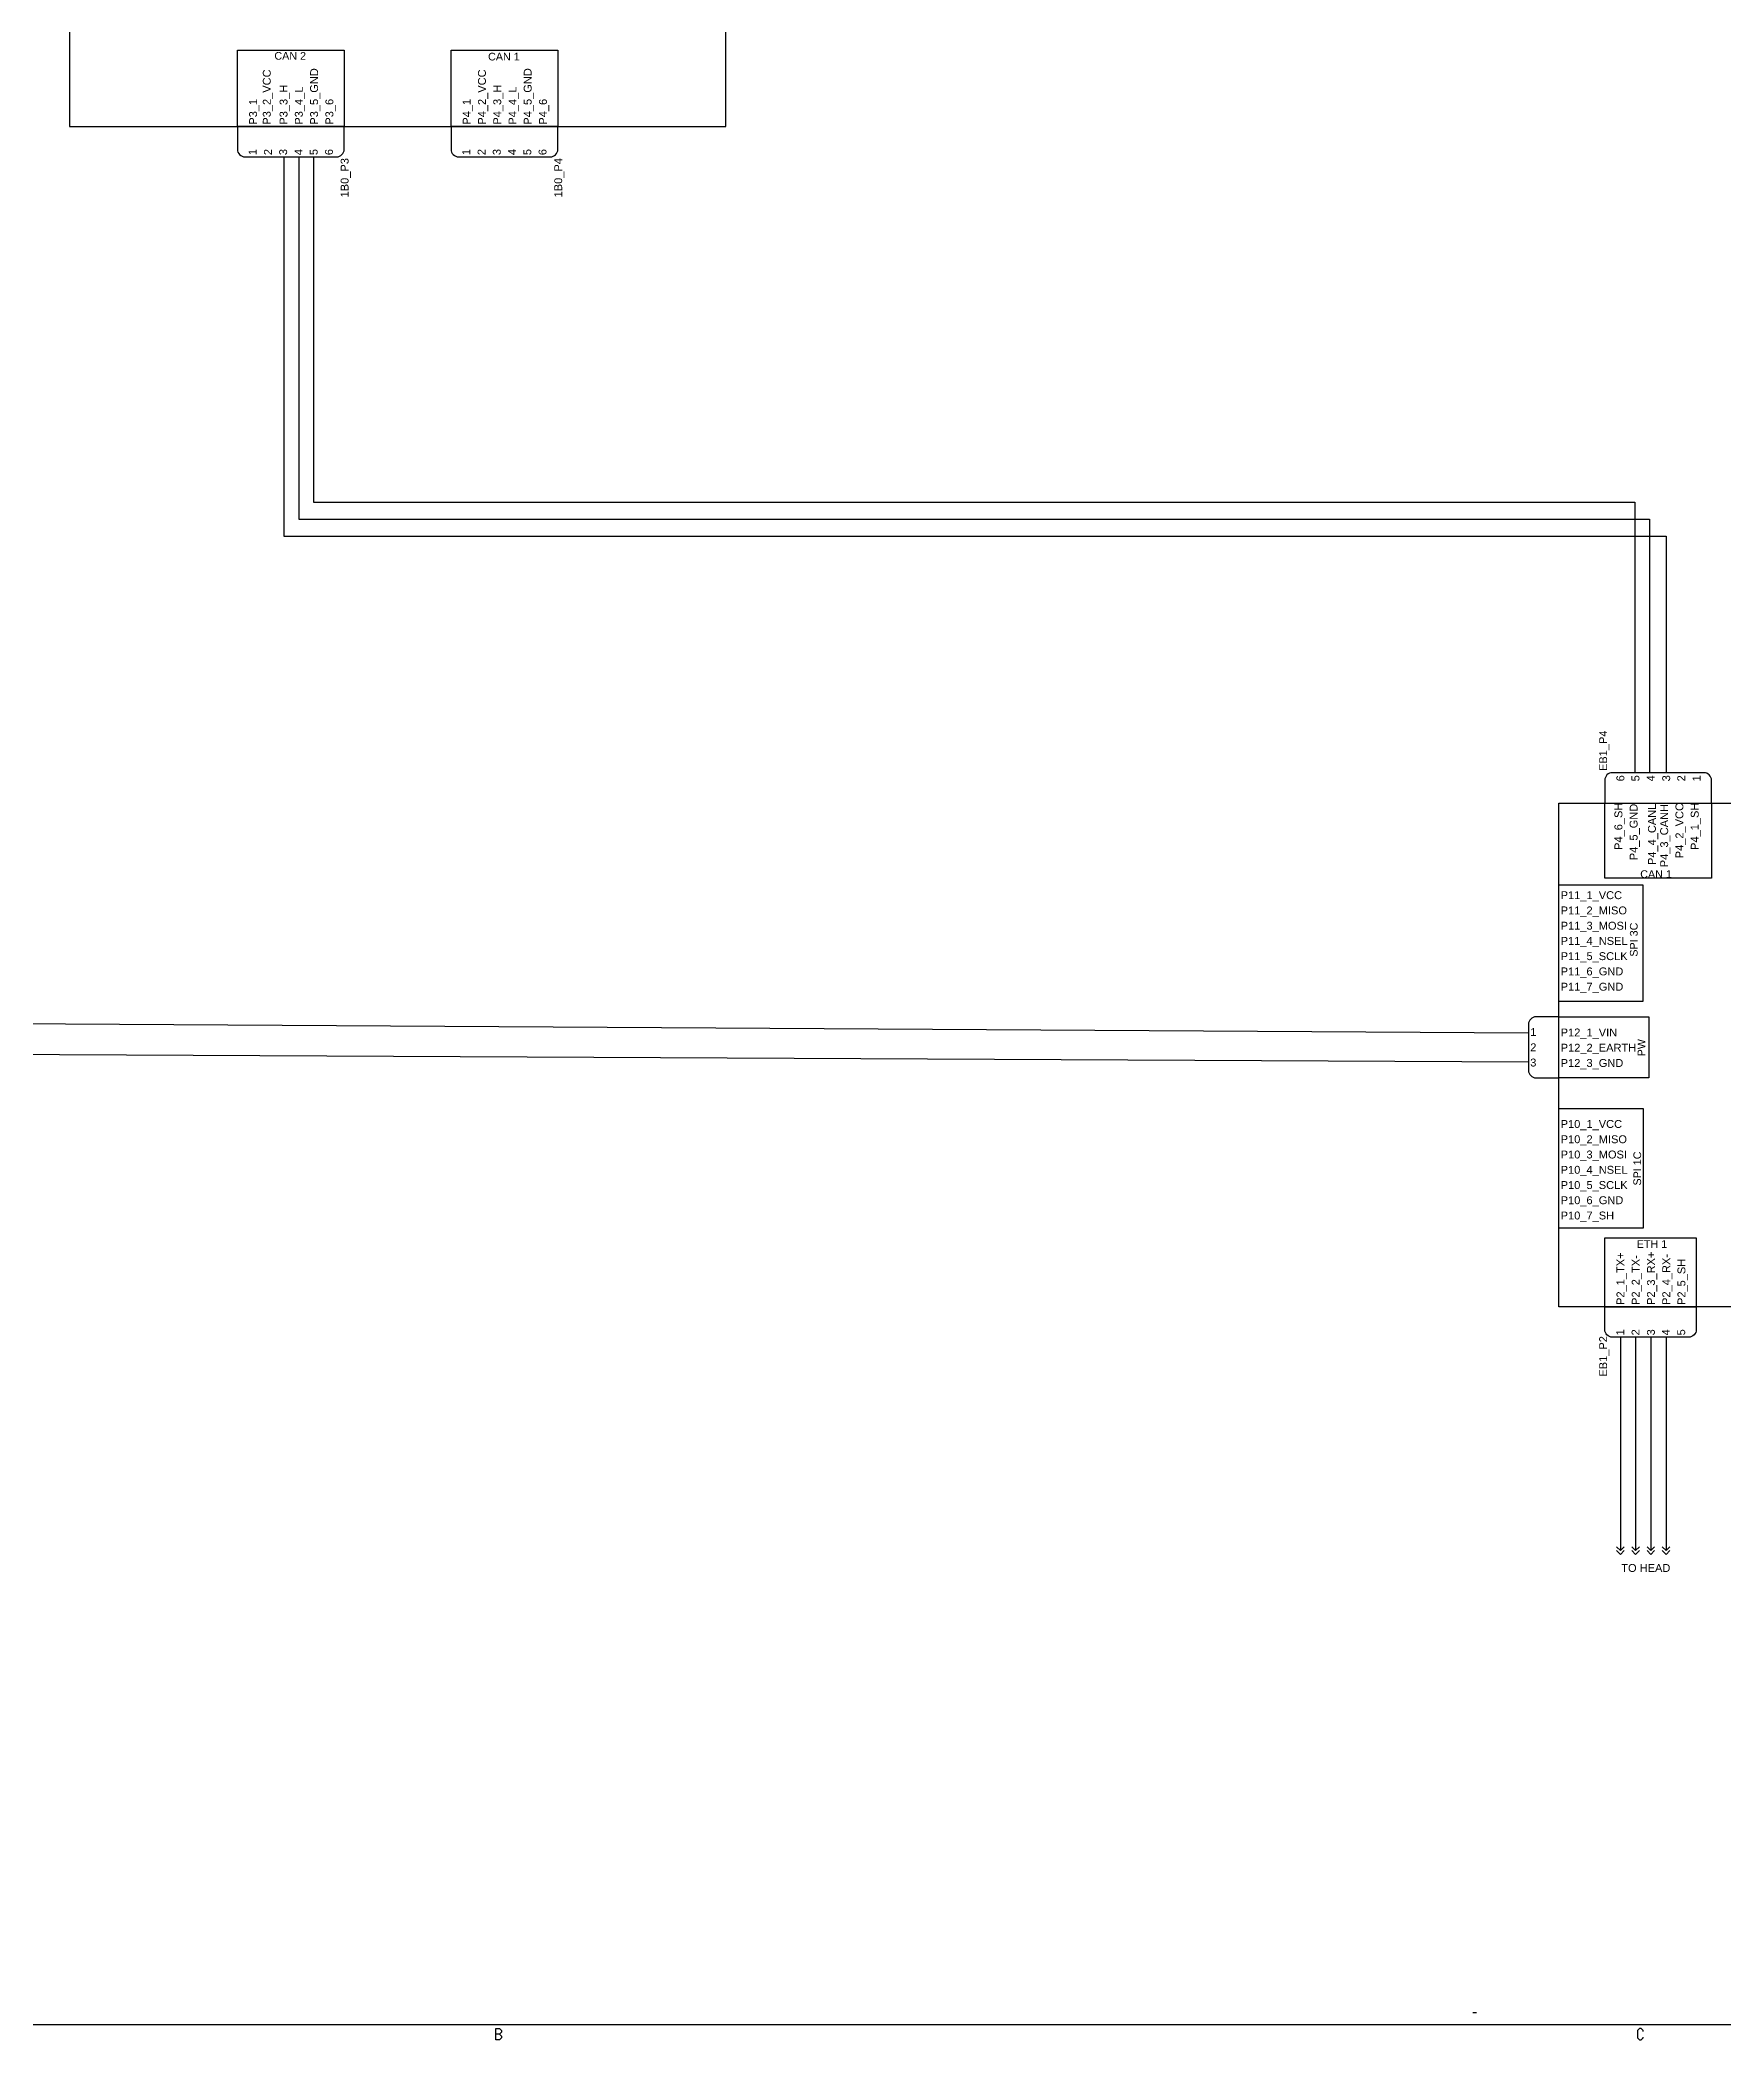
# Model space of a CAD drawing. Header units: millimetres. Extents: x -0.1 to 14.7, y 0.1 to 7.1.
# Drawn here: x 2.682 to 6.067, y 0.093 to 4.114 of the extents above; entities that cross this region are included whole.
import ezdxf

# ---------------------------------------------------------------- set-up
doc = ezdxf.new("R2010")
doc.units = ezdxf.units.MM
for name, color, linetype in [('PDF_Geometry', 7, 'Continuous'), ('PDF_Text', 7, 'Continuous'), ('WIRES', 7, 'Continuous')]:
    doc.layers.add(name, color=color, linetype=linetype)
doc.styles.add('PDF LucidaSans', font='arial.ttf')

msp = doc.modelspace()

# ---------------------------------------------------------------- linework, layer by layer
at = {"layer": 'PDF_Geometry', "color": 8, "lineweight": -3, "true_color": 0x808080}
msp.add_lwpolyline([(0.158, 0.1238), (0.158, 6.3744), (14.6998, 6.3744), (14.6998, 0.1238)], close=True, dxfattribs=at)
at = {"layer": 'PDF_Geometry', "lineweight": -3}
for points in [[(4.0605, 4.9524), (2.7416, 4.9524), (2.7416, 3.9403), (4.0605, 3.9403)], [(3.2937, 4.0936), (3.2937, 3.9403), (3.079, 3.9403), (3.079, 4.0936)], [(3.7232, 4.0936), (3.7232, 3.9403), (3.5084, 3.9403), (3.5084, 4.0936)], [(7.0542, 1.5674), (5.7353, 1.5674), (5.7353, 2.5795), (7.0542, 2.5795)], [(5.8277, 2.4286), (5.8277, 2.5795), (6.0421, 2.5795), (6.0421, 2.4286)], [(5.9041, 2.1809), (5.7353, 2.1809), (5.7353, 2.4157), (5.9041, 2.4157)], [(5.9163, 2.0275), (5.7353, 2.0275), (5.7353, 2.1502), (5.9163, 2.1502)], [(5.9048, 1.725), (5.7353, 1.725), (5.7353, 1.9661), (5.9048, 1.9661)], [(6.0114, 1.7055), (6.0114, 1.5674), (5.8274, 1.5674), (5.8274, 1.7055)]]:
    msp.add_lwpolyline(points, close=True, dxfattribs=at)
at = {"layer": 'PDF_Geometry', "color": 110, "lineweight": -3, "true_color": 0x00ff64}
for points in [[(3.2937, 3.8943), (3.2937, 3.9403), (3.079, 3.9403), (3.079, 3.8943, 0.414024), (3.0944, 3.879), (3.2784, 3.879, 0.415913)], [(3.7232, 3.8943), (3.7232, 3.9403), (3.5084, 3.9403), (3.5084, 3.8943, 0.415913), (3.5237, 3.879), (3.7077, 3.879, 0.414027)], [(5.8274, 2.6256), (5.8274, 2.5795), (6.0421, 2.5795), (6.0421, 2.6256, 0.414022), (6.0267, 2.6409), (5.8427, 2.6409, 0.41591)], [(5.6894, 2.0275), (5.7353, 2.0275), (5.7353, 2.1502), (5.6894, 2.1502, 0.41591), (5.6741, 2.1349), (5.6741, 2.0428, 0.415907)], [(5.8274, 1.5214), (5.8274, 1.5674), (6.0114, 1.5674), (6.0114, 1.5214, -0.414019), (5.996, 1.5061), (5.8427, 1.5061, -0.415909)]]:
    msp.add_lwpolyline(points, format="xyb", close=True, dxfattribs=at)
for points in [[(5.8587, 1.5065), (5.8587, 1.077), (5.8663, 1.0846)], [(5.8894, 1.5065), (5.8894, 1.077), (5.897, 1.0846)], [(5.9199, 1.5065), (5.9199, 1.077), (5.9277, 1.0846)], [(5.9506, 1.5065), (5.9506, 1.077), (5.9583, 1.0846)], [(5.8587, 1.077), (5.8509, 1.0846)], [(5.8509, 1.077), (5.8587, 1.0694), (5.8663, 1.077)], [(5.8894, 1.077), (5.8816, 1.0846)], [(5.8816, 1.077), (5.8894, 1.0694), (5.897, 1.077)], [(5.9199, 1.077), (5.9123, 1.0846)], [(5.9123, 1.077), (5.9199, 1.0694), (5.9277, 1.077)], [(5.9506, 1.077), (5.943, 1.0846)], [(5.943, 1.077), (5.9506, 1.0694), (5.9583, 1.077)]]:
    msp.add_lwpolyline(points, dxfattribs=at)
at = {"layer": 'PDF_Geometry', "color": 8, "lineweight": -3, "true_color": 0x808080}
for points in [[(5.5619, 0.1482), (5.5696, 0.1482)], [(3.6057, 0.1046), (3.6097, 0.1007), (3.6097, 0.0971), (3.6057, 0.0931), (3.5982, 0.0931), (3.5982, 0.1161), (3.6057, 0.1161), (3.6097, 0.1122), (3.6097, 0.1086), (3.6057, 0.1046), (3.5982, 0.1046)], [(5.9044, 0.1104), (5.9044, 0.1122), (5.9005, 0.1161), (5.8969, 0.1161), (5.8929, 0.1122), (5.8929, 0.0971), (5.8969, 0.0931), (5.9005, 0.0931), (5.9044, 0.0971), (5.9044, 0.0989)]]:
    msp.add_lwpolyline(points, dxfattribs=at)
at = {"layer": 'WIRES', "color": 3}
for points in [[(5.6744, 2.059), (0.7084, 2.0835), (0.7084, 5.5757), (3.3048, 5.5757), (3.3048, 5.5757), (3.3048, 5.5757), (3.3048, 5.5757), (8.7437, 5.5757), (8.7437, 5.0104)], [(5.6741, 2.117), (0.6632, 2.1479), (0.6632, 5.5321), (3.2615, 5.5321), (3.2615, 5.5321), (3.2615, 5.5321), (3.2615, 5.5321), (8.7718, 5.5321), (8.7718, 5.0089)], [(3.1722, 3.879), (3.1722, 3.1162), (5.9509, 3.1162), (5.9509, 2.6426)], [(3.2028, 3.879), (3.2028, 3.1508), (5.9174, 3.1508), (5.9174, 2.6402)], [(3.232, 3.879), (3.232, 3.1848), (5.8879, 3.1848), (5.8879, 2.6412)]]:
    msp.add_lwpolyline(points, dxfattribs=at)

# ---------------------------------------------------------------- texts
at = {"layer": 'PDF_Text', "attachment_point": 4, "style": 'PDF LucidaSans'}
for s, insert, char_height in [('CAN 2', (3.1534, 4.082), 0.01546), ('CAN 1', (3.5829, 4.0805), 0.01546), ('CAN 1', (5.8987, 2.4369), 0.01546), ('P11_1_VCC', (5.7388, 2.3924), 0.01589), ('P11_2_MISO', (5.7388, 2.3617), 0.01589), ('P11_3_MOSI', (5.7388, 2.331), 0.01589), ('P11_4_NSEL', (5.7388, 2.3005), 0.01589), ('P11_5_SCLK', (5.7388, 2.2698), 0.01589), ('P11_6_GND', (5.7388, 2.2391), 0.01589), ('P11_7_GND', (5.7388, 2.2084), 0.01589), ('P12_1_VIN', (5.7388, 2.1164), 0.01589), ('P12_2_EARTH', (5.7388, 2.0857), 0.015894), ('P12_3_GND', (5.7388, 2.055), 0.01589), ('P10_1_VCC', (5.7388, 1.9324), 0.01589), ('P10_2_MISO', (5.7388, 1.9017), 0.01589), ('P10_3_MOSI', (5.7388, 1.871), 0.01589), ('P10_4_NSEL', (5.7388, 1.8403), 0.01589), ('P10_5_SCLK', (5.7388, 1.8096), 0.01589), ('P10_6_GND', (5.7388, 1.7791), 0.01589), ('P10_7_SH', (5.7388, 1.7484), 0.01589), ('ETH 1', (5.8917, 1.6933), 0.01546)]:
    msp.add_mtext(s, dxfattribs=dict(at, insert=insert, char_height=char_height))
at = {"layer": 'PDF_Text', "attachment_point": 4, "rotation": 90, "style": 'PDF LucidaSans'}
for s, insert, char_height in [('P3_2_VCC', (3.1404, 3.9438), 0.01589), ('P3_3_H', (3.1741, 3.9438), 0.01589), ('P3_5_GND', (3.2355, 3.9438), 0.01589), ('P4_2_VCC', (3.5729, 3.9438), 0.01589), ('P4_3_H', (3.6036, 3.9438), 0.01589), ('P4_5_GND', (3.6648, 3.9438), 0.01589), ('P3_1', (3.1129, 3.9438), 0.01589), ('P3_4_L', (3.2048, 3.9438), 0.01589), ('P3_6', (3.2662, 3.9438), 0.01589), ('P4_1', (3.5422, 3.9438), 0.01589), ('P4_4_L', (3.6343, 3.9438), 0.01589), ('P4_6', (3.6955, 3.9438), 0.01589), ('P4_6_SH', (5.8571, 2.4857), 0.01589), ('P4_5_GND', (5.8877, 2.465), 0.01589), ('P4_4_CANL', (5.9245, 2.4553), 0.01589), ('P4_3_CANH', (5.9491, 2.4509), 0.01589), ('P4_2_VCC', (5.9798, 2.4689), 0.01589), ('P4_1_SH', (6.0105, 2.4857), 0.01589), ('SPI 3C', (5.8858, 2.2711), 0.01546), ('PW', (5.9011, 2.0706), 0.01546), ('SPI 1C', (5.8928, 1.811), 0.01546), ('P2_1_TX+', (5.8612, 1.5709), 0.01589), ('P2_2_TX-', (5.8919, 1.5709), 0.01589), ('3_RX+', (5.9226, 1.6096), 0.01589), ('P2_4_RX-', (5.9533, 1.5709), 0.01589), ('5_SH', (5.9838, 1.6081), 0.01589), ('P2_', (5.9226, 1.5709), 0.01589), ('P2_', (5.9838, 1.5709), 0.01589)]:
    msp.add_mtext(s, dxfattribs=dict(at, insert=insert, char_height=char_height))
at = {"layer": 'PDF_Text', "color": 110, "true_color": 0x00ff64, "attachment_point": 4, "rotation": 90, "style": 'PDF LucidaSans'}
for s, insert, char_height in [('1', (3.1098, 3.8825), 0.0159), ('2', (3.1404, 3.8825), 0.0159), ('3', (3.1711, 3.8825), 0.0159), ('4', (3.2018, 3.8825), 0.0159), ('5', (3.2325, 3.8825), 0.0159), ('6', (3.2632, 3.8825), 0.0159), ('1B0_P3', (3.2969, 3.7976), 0.01589), ('1', (3.5391, 3.8825), 0.0159), ('2', (3.5698, 3.8825), 0.0159), ('3', (3.6005, 3.8825), 0.0159), ('4', (3.6312, 3.8825), 0.0159), ('5', (3.6618, 3.8825), 0.0159), ('6', (3.6925, 3.8825), 0.0159), ('1B0_P4', (3.7262, 3.7976), 0.01589), ('EB1_P4', (5.8264, 2.6443), 0.01589), ('6', (5.8589, 2.6235), 0.0159), ('5', (5.8892, 2.6235), 0.0159), ('4', (5.9195, 2.6235), 0.0159), ('3', (5.951, 2.6235), 0.0159), ('2', (5.9812, 2.6235), 0.0159), ('1', (6.0119, 2.6235), 0.0159), ('EB1_P2', (5.8264, 1.4268), 0.01589), ('1', (5.8585, 1.5096), 0.0159), ('2', (5.8892, 1.5096), 0.0159), ('3', (5.9203, 1.5096), 0.0159), ('4', (5.9502, 1.5096), 0.0159), ('5', (5.9812, 1.5096), 0.0159)]:
    msp.add_mtext(s, dxfattribs=dict(at, insert=insert, char_height=char_height))
at = {"layer": 'PDF_Text', "color": 110, "true_color": 0x00ff64, "char_height": 0.0159, "attachment_point": 4, "style": 'PDF LucidaSans'}
for s, insert in [('2', (5.6776, 2.0888)), ('1', (5.6776, 2.1195)), ('3', (5.6776, 2.0581))]:
    msp.add_mtext(s, dxfattribs=dict(at, insert=insert))
at = {"layer": 'PDF_Text', "color": 54, "true_color": 0x999900, "insert": (5.8606, 1.0419), "char_height": 0.01589, "attachment_point": 4, "style": 'PDF LucidaSans'}
msp.add_mtext('TO HEAD', dxfattribs=at)

doc.saveas('drawing.dxf')
